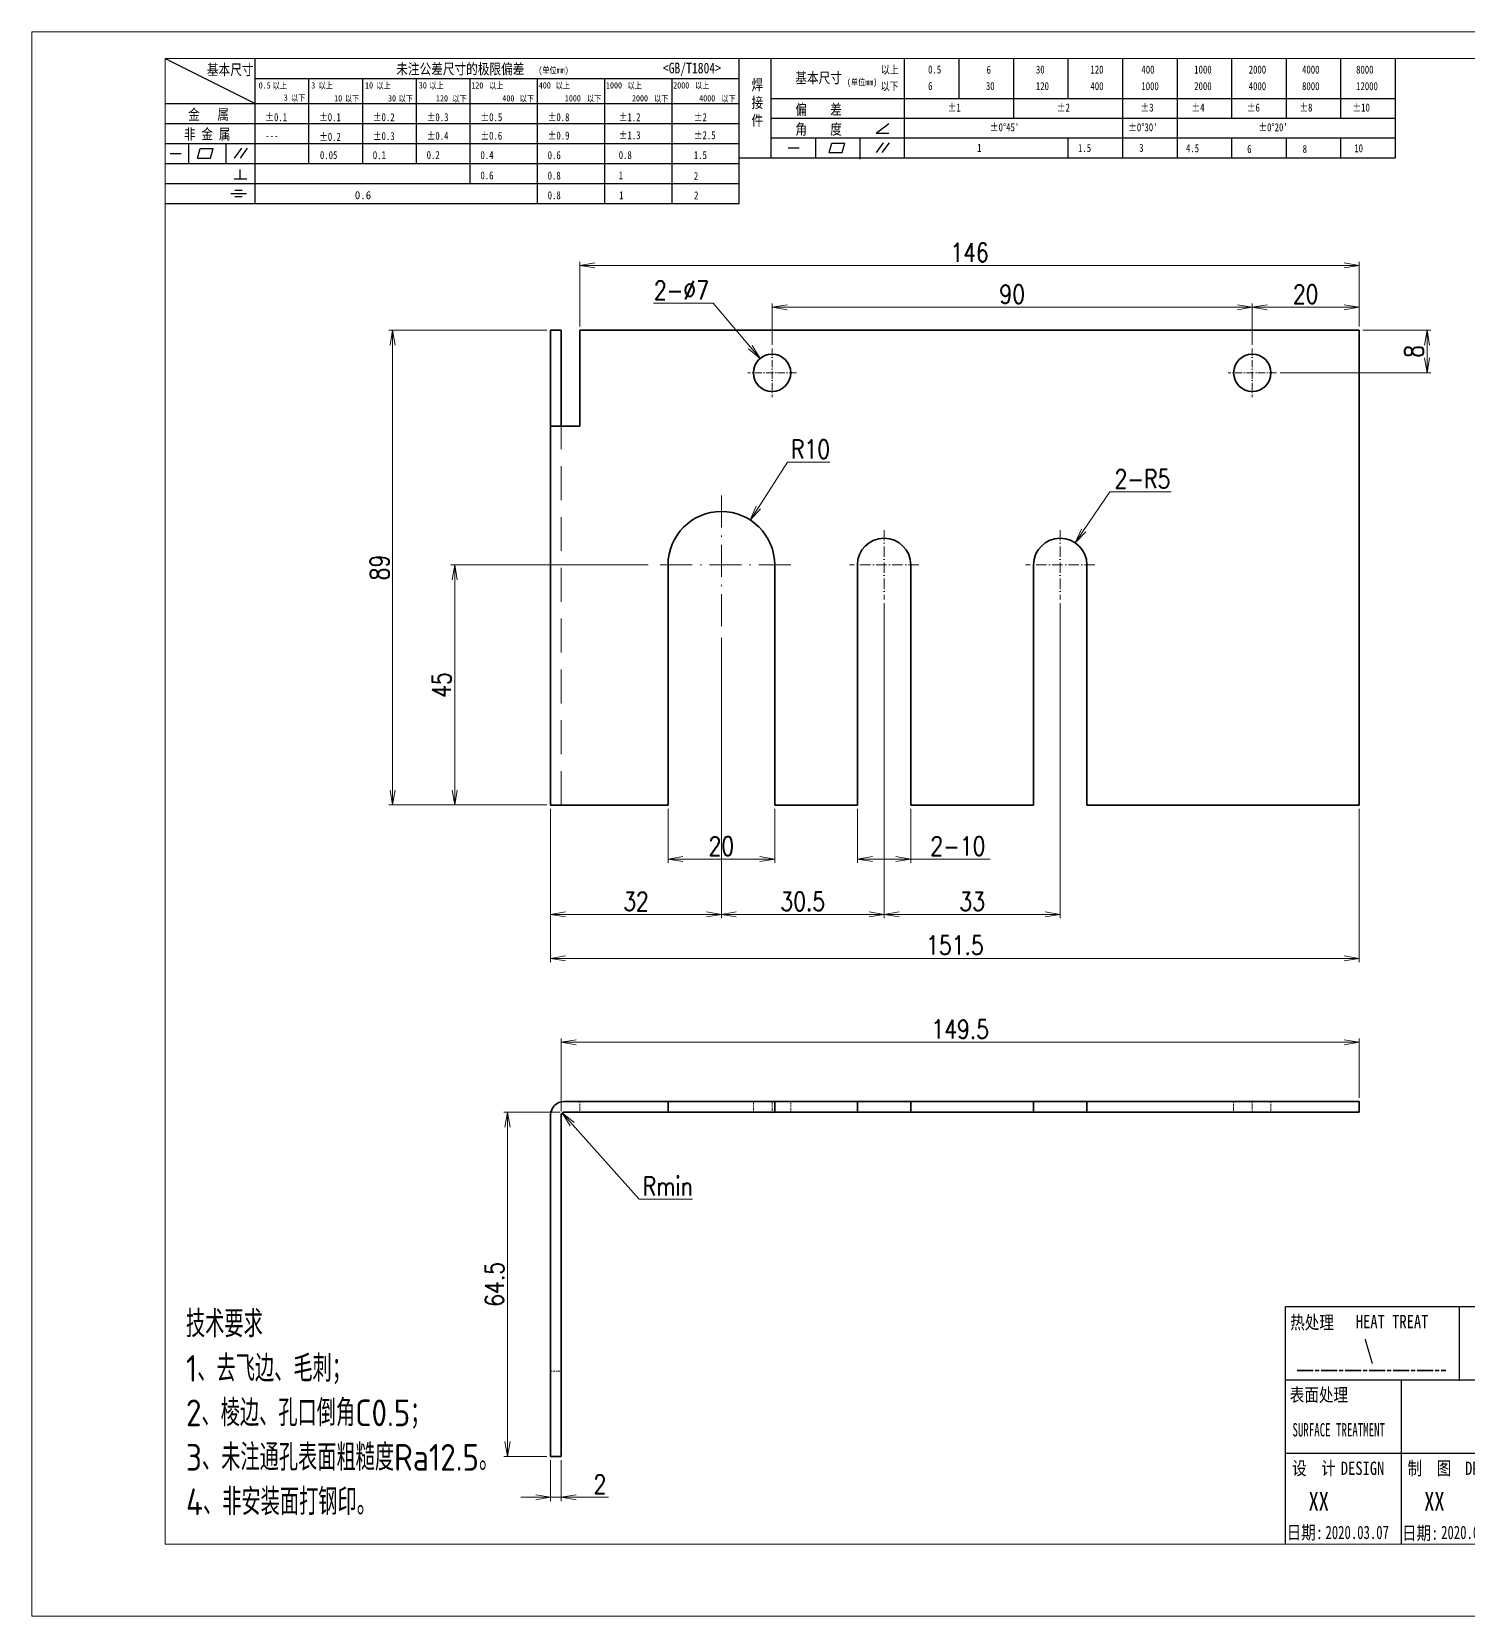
# Model space of a CAD drawing. Header units: millimetres. Extents: x 1333 to 78972, y -42879 to -5704.
# Drawn here: x 73659.7 to 73928.9, y -21799.1 to -21502.1 of the extents above; entities that cross this region are included whole.
import ezdxf
from ezdxf.enums import TextEntityAlignment as Align

# ---------------------------------------------------------------- set-up
doc = ezdxf.new("R2010")
doc.units = ezdxf.units.MM
doc.header["$LTSCALE"] = 0.5
for name, pattern in [('AM_ISO02W050x2', [3.75, 3, -0.75]), ('AM_ISO08W050x2', [9, 6, -0.75, 1.5, -0.75]), ('DASHDOT', [18.5, 12, -3, 0.5, -3]), ('DASHED', [19.05, 12.7, -6.35])]:
    doc.linetypes.add(name, pattern=pattern)
for name, color, linetype, lineweight in [('中心线', 2, 'AM_ISO08W050x2', 18), ('图框', 7, 'Continuous', 18), ('标注线', 3, 'Continuous', 18), ('热处理', 7, 'Continuous', 20), ('粗实线', 7, 'Continuous', 35), ('粗点划线', 6, 'AM_ISO08W050x2', 35), ('虚线', 1, 'AM_ISO02W050x2', 18)]:
    doc.layers.add(name, color=color, linetype=linetype, lineweight=lineweight)
doc.layers.add('图框文字', color=7, linetype='Continuous')
doc.layers.add('打印', color=7, linetype='Continuous', lineweight=15, plot=False)
doc.layers.add('打印-禁用', color=7, linetype='Continuous', lineweight=15, plot=False)
doc.styles.add('DIM', font='romans.shx', dxfattribs={"width": 0.8, "bigfont": 'bigfont.shx'})
doc.styles.add('国标', font='simfang.ttf', dxfattribs={"width": 0.8})
doc.styles.add('机械长仿宋', font='gbenor.shx', dxfattribs={"height": 1, "bigfont": 'gbcbig.shx'})
doc.dimstyles.new('XR 1-1$0', dxfattribs={"dimtxt": 3.5, "dimasz": 2.5, "dimexe": 1, "dimexo": 0.625, "dimgap": 1.2, "dimtad": 1, "dimzin": 9, "dimdsep": 46, "dimtxsty": 'DIM', "dimblk": 'OPEN', "dimcen": 0, "dimclrd": 8, "dimclre": 8, "dimclrt": 2, "dimazin": 2, "dimtfac": 0.5, "dimtmove": 0, "dimatfit": 3, "dimldrblk": 'OPEN', "dimfxl": 1, "dimtolj": 2, "dimlwd": 18, "dimlwe": 18, "dimarcsym": 0})
doc.dimstyles.new('XR 1-1$3', dxfattribs={"dimtxt": 3.5, "dimasz": 2.5, "dimexe": 1, "dimexo": 0.625, "dimgap": 1.2, "dimtad": 1, "dimtoh": 1, "dimdsep": 46, "dimtxsty": 'DIM', "dimblk": 'OPEN', "dimcen": 0, "dimclrd": 8, "dimclre": 8, "dimclrt": 2, "dimazin": 2, "dimtfac": 0.5, "dimtofl": 0, "dimtmove": 0, "dimatfit": 3, "dimldrblk": 'OPEN', "dimfxl": 1, "dimtolj": 2, "dimlwd": 18, "dimlwe": 18, "dimarcsym": 0})
doc.dimstyles.new('XR 1-1$4', dxfattribs={"dimtxt": 3.5, "dimasz": 2.5, "dimexe": 1, "dimexo": 0.625, "dimgap": 1.2, "dimtad": 1, "dimtoh": 1, "dimdsep": 46, "dimtxsty": 'DIM', "dimblk": 'OPEN', "dimcen": 0, "dimclrd": 8, "dimclre": 8, "dimclrt": 2, "dimazin": 2, "dimtfac": 0.5, "dimtofl": 0, "dimtmove": 0, "dimatfit": 3, "dimldrblk": 'OPEN', "dimfxl": 1, "dimtolj": 2, "dimlwd": 18, "dimlwe": 18, "dimarcsym": 0})

# ---------------------------------------------------------------- blocks, each defined once
blk = doc.blocks.new('GZDEH零件A3图框V01版')
at = {"layer": '图框', "linetype": 'Continuous'}
for p, q in [((2882.49, -1554.46), (2882.49, -1832.96)), ((3272.49, -1554.46), (2882.49, -1554.46)), ((2882.49, -1832.96), (3272.49, -1832.96))]:
    blk.add_line(p, q, dxfattribs=at)
at = {"layer": '图框文字', "color": 9}
for p, q in [((2882.49, -1554.46), (2899.37, -1562.92)), ((2899.37, -1581.67), (2899.37, -1554.46)), ((2990.09, -1581.67), (2990.09, -1554.46)), ((2996.09, -1573.08), (2996.09, -1554.46)), ((3021.09, -1561.98), (3021.09, -1554.46)), ((3031.31, -1561.98), (3031.31, -1554.46)), ((3041.53, -1561.98), (3041.53, -1554.46)), ((3051.75, -1561.98), (3051.75, -1554.46)), ((3061.98, -1561.98), (3061.98, -1554.46)), ((3072.2, -1561.98), (3072.2, -1554.46)), ((3082.42, -1561.98), (3082.42, -1554.46)), ((3092.64, -1561.98), (3092.64, -1554.46)), ((3102.86, -1561.98), (3102.86, -1554.46)), ((3113.09, -1573.08), (3113.09, -1554.46)), ((2899.37, -1558.24), (2990.09, -1558.24)), ((2909.45, -1574.17), (2909.45, -1558.24)), ((2919.53, -1574.17), (2919.53, -1558.24)), ((2929.61, -1574.17), (2929.61, -1558.24)), ((2939.69, -1577.92), (2939.69, -1558.24)), ((2952.29, -1581.67), (2952.29, -1558.24)), ((2964.89, -1581.67), (2964.89, -1558.24)), ((2977.49, -1581.67), (2977.49, -1558.24)), ((2996.09, -1561.98), (3113.09, -1561.98)), ((3021.09, -1573.08), (3021.09, -1561.98)), ((3041.53, -1565.68), (3041.53, -1561.98)), ((3061.98, -1573.08), (3061.98, -1561.98)), ((3072.2, -1573.08), (3072.2, -1561.98)), ((3082.42, -1565.68), (3082.42, -1561.98)), ((3092.64, -1565.68), (3092.64, -1561.98)), ((3102.86, -1565.68), (3102.86, -1561.98)), ((2882.49, -1562.92), (2990.09, -1562.92)), ((2882.49, -1566.67), (2990.09, -1566.67)), ((2996.09, -1565.68), (3113.09, -1565.68)), ((3015.75, -1568.51), (3018.15, -1566.66)), ((2882.49, -1570.42), (2990.09, -1570.42)), ((2886.92, -1574.12), (2886.92, -1570.42)), ((2893.91, -1574.12), (2893.91, -1570.42)), ((2996.09, -1569.38), (3113.09, -1569.38)), ((3004.42, -1573.08), (3004.42, -1569.38)), ((3006.97, -1572.12), (3007.45, -1570.33)), ((3007.45, -1570.33), (3009.86, -1570.33)), ((3009.39, -1572.12), (3009.86, -1570.33)), ((3012.75, -1573.08), (3012.75, -1569.38)), ((3015.75, -1568.51), (3018.15, -1568.51)), ((3015.81, -1572.12), (3017.15, -1570.26)), ((3016.89, -1572.12), (3018.23, -1570.26)), ((3051.75, -1573.08), (3051.75, -1569.38)), ((3082.42, -1573.08), (3082.42, -1569.48)), ((3092.64, -1573.08), (3092.64, -1569.38)), ((3102.86, -1573.08), (3102.86, -1569.38)), ((2883.43, -1572.27), (2885.49, -1572.27)), ((2888.59, -1573.16), (2889.07, -1571.37)), ((2888.59, -1573.16), (2891, -1573.16)), ((2889.07, -1571.37), (2891.48, -1571.37)), ((2891, -1573.16), (2891.48, -1571.37)), ((2895.52, -1573.16), (2896.85, -1571.3)), ((2896.6, -1573.16), (2897.94, -1571.3)), ((2990.09, -1573.08), (3113.09, -1573.08)), ((2999.26, -1571.23), (3001.32, -1571.23)), ((3006.97, -1572.12), (3009.39, -1572.12)), ((3012.75, -1573.33), (3012.75, -1573.08)), ((2882.49, -1574.17), (2990.09, -1574.17)), ((2895.42, -1577.05), (2897.81, -1577.05)), ((2896.58, -1577.05), (2896.58, -1575.28)), ((2882.49, -1577.92), (2990.09, -1577.92)), ((2894.79, -1579.77), (2897.77, -1579.77)), ((2895.57, -1579.17), (2896.92, -1579.17)), ((2882.49, -1581.67), (2990.09, -1581.67)), ((2895.57, -1580.37), (2896.93, -1580.37)), ((3272.49, -1788.46), (3092.49, -1788.46)), ((3124.99, -1788.46), (3124.99, -1802.35)), ((3181.99, -1802.21), (3092.49, -1802.21)), ((3114.17, -1802.21), (3114.17, -1815.96)), ((3181.99, -1815.96), (3092.49, -1815.96)), ((3114.17, -1815.96), (3114.17, -1832.96)), ((3114.17, -1815.96), (3114.17, -1832.96))]:
    blk.add_line(p, q, dxfattribs=at)
at = {"layer": '图框文字', "color": 7}
blk.add_line((3272.49, -1788.46), (3092.49, -1788.46), dxfattribs=at)
at = {"layer": '图框文字', "color": 9, "linetype": 'Continuous'}
blk.add_line((3092.49, -1832.96), (3092.49, -1788.46), dxfattribs=at)
at = {"layer": '打印-禁用', "linetype": 'Continuous'}
for p, q in [((2857.49, -1549.46), (2857.49, -1846.46)), ((3277.49, -1549.46), (2857.49, -1549.46)), ((2857.49, -1846.46), (3277.49, -1846.46))]:
    blk.add_line(p, q, dxfattribs=at)
at = {"layer": '图框文字', "color": 9, "style": '国标'}
for s, height, width, p in [('基本尺寸', 2, 0.8, (2890.33, -1557.58)), ('未注公差尺寸的极限偏差', 2, 0.8, (2925.81, -1557.44)), ('<GB/T1804>', 2, 0.8, (2975.78, -1557.27)), ('以上', 1.5, 0.8, (3016.64, -1557.33)), ('0.5', 1.5, 0.8, (3025.49, -1557.3)), ('6', 1.5, 0.8, (3036.45, -1557.34)), ('30', 1.5, 0.8, (3045.69, -1557.31)), ('120', 1.5, 0.8, (3055.91, -1557.31)), ('400', 1.5, 0.8, (3065.46, -1557.31)), ('1000', 1.5, 0.8, (3075.36, -1557.31)), ('2000', 1.5, 0.8, (3085.57, -1557.31)), ('4000', 1.5, 0.8, (3095.57, -1557.31)), ('8000', 1.5, 0.8, (3105.7, -1557.31)), ('30', 1.2, 0.8, (2930.04, -1560.11)), ('基本尺寸', 2, 0.8, (3000.6, -1559.1)), ('以下', 1.5, 0.8, (3016.58, -1560.43)), ('6', 1.5, 0.8, (3025.49, -1560.38)), ('30', 1.5, 0.8, (3036.31, -1560.39)), ('120', 1.5, 0.8, (3045.69, -1560.41)), ('400', 1.5, 0.8, (3055.91, -1560.41)), ('1000', 1.5, 0.8, (3065.46, -1560.41)), ('2000', 1.5, 0.8, (3075.36, -1560.41)), ('4000', 1.5, 0.8, (3085.57, -1560.41)), ('8000', 1.5, 0.8, (3095.57, -1560.41)), ('12000', 1.5, 0.8, (3105.7, -1560.41)), ('金   属', 2, 0.8, (2886.82, -1565.98)), ('±0.1', 1.5, 0.8, (2901.27, -1566.23)), ('±0.1', 1.5, 0.8, (2911.35, -1566.23)), ('±0.2', 1.5, 0.8, (2921.43, -1566.23)), ('±0.3', 1.5, 0.8, (2931.51, -1566.23)), ('±0.5', 1.5, 0.8, (2941.59, -1566.23)), ('±0.8', 1.5, 0.8, (2954.19, -1566.23)), ('±1.2', 1.5, 0.8, (2967.51, -1566.23)), ('±2', 1.5, 0.8, (2981.58, -1566.23)), ('偏    差', 2, 0.8, (3000.6, -1565.04)), ('±1', 1.5, 0.8, (3029.16, -1564.42)), ('±2', 1.5, 0.8, (3049.61, -1564.42)), ('±3', 1.5, 0.8, (3065.3, -1564.42)), ('±4', 1.5, 0.8, (3074.85, -1564.42)), ('±6', 1.5, 0.8, (3085.22, -1564.42)), ('±8', 1.5, 0.8, (3095.06, -1564.42)), ('±10', 1.5, 0.8, (3105.02, -1564.42)), ('非 金 属', 2, 0.8, (2886.02, -1569.65)), ('±0.3', 1.5, 0.8, (2921.43, -1569.77)), ('±0.4', 1.5, 0.8, (2931.51, -1569.71)), ('±0.6', 1.5, 0.8, (2941.59, -1569.71)), ('±0.9', 1.5, 0.8, (2954.19, -1569.68)), ('±1.3', 1.5, 0.8, (2967.51, -1569.62)), ('±2.5', 1.5, 0.8, (2981.58, -1569.61)), ('角    度', 2, 0.8, (3000.6, -1568.74)), ("±0%%D45'", 1.5, 0.8, (3037.06, -1568.12)), ("±0%%D30'", 1.5, 0.8, (3062.98, -1568.12)), ("±0%%D20'", 1.5, 0.8, (3087.38, -1568.12)), ('---', 1.5, 0.8, (2901.27, -1569.65)), ('±0.2', 1.5, 0.8, (2911.35, -1569.92)), ('1', 1.5, 0.8, (3034.69, -1571.98)), ('1.5', 1.5, 0.8, (3053.59, -1572.01)), ('3', 1.5, 0.8, (3065.05, -1571.98)), ('4.5', 1.5, 0.8, (3073.82, -1572.05)), ('6', 1.5, 0.8, (3085.28, -1572.19)), ('8', 1.5, 0.8, (3095.68, -1572.15)), ('10', 1.5, 0.8, (3105.36, -1572.06)), ('0.1', 1.5, 0.8, (2921.43, -1573.34)), ('0.2', 1.5, 0.8, (2931.51, -1573.33)), ('0.4', 1.5, 0.8, (2941.59, -1573.33)), ('0.6', 1.5, 0.8, (2954.19, -1573.35)), ('0.8', 1.5, 0.8, (2967.51, -1573.33)), ('1.5', 1.5, 0.8, (2981.58, -1573.34)), ('0.6', 1.5, 0.8, (2941.59, -1577.14)), ('0.8', 1.5, 0.8, (2954.19, -1577.17)), ('1', 1.5, 0.8, (2967.51, -1577.12)), ('2', 1.5, 0.8, (2981.58, -1577.26)), ('0.8', 1.5, 0.8, (2954.19, -1580.87)), ('1', 1.5, 0.8, (2967.59, -1580.86)), ('2', 1.5, 0.8, (2981.62, -1580.89)), ('热处理', 2.5, 0.8, (3093.35, -1792.61)), ('表面处理', 2.5, 0.8, (3093.27, -1806.21)), ('SURFACE TREATMENT', 2.5, 0.6, (3093.77, -1812.75)), (' DESIGN', 2.5, 0.8, (3101.47, -1819.96)), (' DRAW', 2.5, 0.8, (3124.78, -1819.96))]:
    blk.add_text(s, height=height, dxfattribs=dict(at, width=width)).set_placement(p)
at = {"layer": '图框文字', "color": 9, "lineweight": 15, "style": '国标', "width": 0.8}
for s, p in [('(单位mm)', (2952.44, -1557.27)), ('0.5', (2900.03, -1560.11)), ('以上', (2902.64, -1560.16)), ('3', (2909.88, -1560.11)), ('以上', (2911.25, -1560.16)), ('10', (2919.96, -1560.11)), ('以上', (2922.09, -1560.16)), ('以上', (2932.02, -1560.16)), ('120', (2939.88, -1560.11)), ('以上', (2943.21, -1560.16)), ('400', (2952.52, -1560.11)), ('以上', (2955.68, -1560.16)), ('1000', (2965.12, -1560.11)), ('以上', (2969.16, -1560.16)), ('2000', (2977.72, -1560.11)), ('以上', (2981.8, -1560.16)), ('(单位mm)', (3010.27, -1559.51)), ('3', (2904.73, -1562.41)), ('以下', (2906.1, -1562.46)), ('10', (2914.19, -1562.54)), ('以下', (2916.18, -1562.59)), ('30', (2924.27, -1562.54)), ('以下', (2926.26, -1562.59)), ('120', (2933.26, -1562.54)), ('以下', (2936.34, -1562.59)), ('400', (2945.7, -1562.54)), ('以下', (2948.94, -1562.59)), ('1000', (2957.41, -1562.54)), ('以下', (2961.54, -1562.59)), ('2000', (2969.99, -1562.54)), ('以下', (2974.14, -1562.59)), ('4000', (2982.59, -1562.54)), ('以下', (2986.74, -1562.59))]:
    blk.add_text(s, height=1.2, dxfattribs=at).set_placement(p)
at = {"layer": '图框文字', "color": 9, "lineweight": 13, "style": '国标'}
blk.add_text('0.6', height=1.5, dxfattribs=at).set_placement((2918.05, -1580.85))
at = {"layer": '图框文字', "color": 9, "style": '国标', "width": 0.8}
for s, p in [('HEAT TREAT', (3112.45, -1792.46)), ('设  计', (3097.79, -1819.96)), ('制  图', (3119.43, -1819.96)), ('日期:', (3096.09, -1832)), ('日期:', (3117.71, -1832.1))]:
    blk.add_text(s, height=2.5, dxfattribs=at).set_placement(p, align=Align.CENTER)
at = {"layer": '图框文字', "color": 9, "style": '国标'}
for s, insert, char_height, width, attachment_point in [('焊\\P接\\P件', (2992.39, -1558.41), 2, 3.1877, 1), ('0.05', (2911.51, -1573.37), 1.5, 5.1982, 7)]:
    blk.add_mtext(s, dxfattribs=dict(at, insert=insert, char_height=char_height, width=width, attachment_point=attachment_point))
blk = doc.blocks.new('DEH A3')
at = {"layer": '图框'}
blk.add_blockref('GZDEH零件A3图框V01版', (-2857.49, 1846.46), dxfattribs=at)
blk = doc.blocks.new('_Open')
at = {"color": 0, "linetype": 'ByBlock', "lineweight": -2}
for p, q in [((-1, 0.17), (0, 0)), ((-1, -0.17), (0, 0)), ((0, 0), (-1, 0))]:
    blk.add_line(p, q, dxfattribs=at)
blk = doc.blocks.new('*D627')
at = {"layer": 'Defpoints', "color": 0}
for p in [(73775.93, -21602.03), (73738.95, -21647.03), (73756.93, -21647.03)]:
    blk.add_point(p, dxfattribs=at)
at = {"layer": '标注线', "color": 8, "lineweight": 18}
for p, q in [((73775.23, -21602.03), (73738.25, -21602.03)), ((73738.95, -21604.83), (73738.95, -21644.23)), ((73756.23, -21647.03), (73738.25, -21647.03))]:
    blk.add_line(p, q, dxfattribs=at)
at = {"layer": '标注线', "color": 8, "lineweight": 18, "xscale": 2.8, "yscale": 2.8, "zscale": 2.8}
for p, rotation in [((73738.95, -21602.03), 90), ((73738.95, -21647.03), 270)]:
    blk.add_blockref('_Open', p, dxfattribs=dict(at, rotation=rotation))
at = {"layer": '标注线', "color": 2, "insert": (73736.5, -21624.53), "char_height": 3.5, "attachment_point": 5, "rotation": 90, "style": 'DIM'}
blk.add_mtext('\\A2;45', dxfattribs=at)
blk = doc.blocks.new('*D628')
at = {"layer": 'Defpoints', "color": 0}
for p in [(73788.93, -21615.03), (73756.93, -21647.03), (73756.93, -21667.54)]:
    blk.add_point(p, dxfattribs=at)
at = {"layer": '标注线', "color": 8, "lineweight": 18}
for p, q in [((73788.93, -21615.73), (73788.93, -21668.24)), ((73756.93, -21647.73), (73756.93, -21668.24)), ((73786.13, -21667.54), (73759.73, -21667.54))]:
    blk.add_line(p, q, dxfattribs=at)
at = {"layer": '标注线', "color": 8, "lineweight": 18, "xscale": 2.8, "yscale": 2.8, "zscale": 2.8, "rotation": 180}
blk.add_blockref('_Open', (73756.93, -21667.54), dxfattribs=at)
at = {"layer": '标注线', "color": 8, "lineweight": 18, "xscale": 2.8, "yscale": 2.8, "zscale": 2.8}
blk.add_blockref('_Open', (73788.93, -21667.54), dxfattribs=at)
at = {"layer": '标注线', "color": 2, "insert": (73772.93, -21665.09), "char_height": 3.5, "attachment_point": 5, "style": 'DIM'}
blk.add_mtext('\\A2;32', dxfattribs=at)
blk = doc.blocks.new('*D629')
at = {"layer": 'Defpoints', "color": 0}
for p in [(73819.43, -21608.53), (73788.93, -21615.03), (73819.43, -21667.54)]:
    blk.add_point(p, dxfattribs=at)
at = {"layer": '标注线', "color": 8, "lineweight": 18}
for p, q in [((73819.43, -21609.23), (73819.43, -21668.24)), ((73788.93, -21615.73), (73788.93, -21668.24)), ((73791.73, -21667.54), (73816.63, -21667.54))]:
    blk.add_line(p, q, dxfattribs=at)
at = {"layer": '标注线', "color": 8, "lineweight": 18, "xscale": 2.8, "yscale": 2.8, "zscale": 2.8, "rotation": 180}
blk.add_blockref('_Open', (73788.93, -21667.54), dxfattribs=at)
at = {"layer": '标注线', "color": 8, "lineweight": 18, "xscale": 2.8, "yscale": 2.8, "zscale": 2.8}
blk.add_blockref('_Open', (73819.43, -21667.54), dxfattribs=at)
at = {"layer": '标注线', "color": 2, "insert": (73804.18, -21665.09), "char_height": 3.5, "attachment_point": 5, "style": 'DIM'}
blk.add_mtext('\\A2;30.5', dxfattribs=at)
blk = doc.blocks.new('*D630')
at = {"layer": 'Defpoints', "color": 0}
for p in [(73819.43, -21608.53), (73852.43, -21608.53), (73819.43, -21667.54)]:
    blk.add_point(p, dxfattribs=at)
at = {"layer": '标注线', "color": 8, "lineweight": 18}
for p, q in [((73819.43, -21609.23), (73819.43, -21668.24)), ((73852.43, -21609.23), (73852.43, -21668.24)), ((73849.63, -21667.54), (73822.23, -21667.54))]:
    blk.add_line(p, q, dxfattribs=at)
at = {"layer": '标注线', "color": 8, "lineweight": 18, "xscale": 2.8, "yscale": 2.8, "zscale": 2.8, "rotation": 180}
blk.add_blockref('_Open', (73819.43, -21667.54), dxfattribs=at)
at = {"layer": '标注线', "color": 8, "lineweight": 18, "xscale": 2.8, "yscale": 2.8, "zscale": 2.8}
blk.add_blockref('_Open', (73852.43, -21667.54), dxfattribs=at)
at = {"layer": '标注线', "color": 2, "insert": (73835.93, -21665.09), "char_height": 3.5, "attachment_point": 5, "style": 'DIM'}
blk.add_mtext('\\A2;33', dxfattribs=at)
blk = doc.blocks.new('*D631')
at = {"layer": 'Defpoints', "color": 0}
for p in [(73778.93, -21647.03), (73798.93, -21647.03), (73798.93, -21657.17)]:
    blk.add_point(p, dxfattribs=at)
at = {"layer": '标注线', "color": 8, "lineweight": 18}
for p, q in [((73778.93, -21647.73), (73778.93, -21657.87)), ((73798.93, -21647.73), (73798.93, -21657.87)), ((73781.73, -21657.17), (73796.13, -21657.17))]:
    blk.add_line(p, q, dxfattribs=at)
at = {"layer": '标注线', "color": 8, "lineweight": 18, "xscale": 2.8, "yscale": 2.8, "zscale": 2.8, "rotation": 180}
blk.add_blockref('_Open', (73778.93, -21657.17), dxfattribs=at)
at = {"layer": '标注线', "color": 8, "lineweight": 18, "xscale": 2.8, "yscale": 2.8, "zscale": 2.8}
blk.add_blockref('_Open', (73798.93, -21657.17), dxfattribs=at)
at = {"layer": '标注线', "color": 2, "insert": (73788.93, -21654.72), "char_height": 3.5, "attachment_point": 5, "style": 'DIM'}
blk.add_mtext('\\A2;20', dxfattribs=at)
blk = doc.blocks.new('*D632')
at = {"layer": 'Defpoints', "color": 0}
for p in [(73814.43, -21647.03), (73824.43, -21647.03), (73824.43, -21657.17)]:
    blk.add_point(p, dxfattribs=at)
at = {"layer": '标注线', "color": 8, "lineweight": 18}
for p, q in [((73814.43, -21647.73), (73814.43, -21657.87)), ((73824.43, -21647.73), (73824.43, -21657.87)), ((73817.23, -21657.17), (73821.63, -21657.17)), ((73824.43, -21657.17), (73839.29, -21657.17))]:
    blk.add_line(p, q, dxfattribs=at)
at = {"layer": '标注线', "color": 8, "lineweight": 18, "xscale": 2.8, "yscale": 2.8, "zscale": 2.8, "rotation": 180}
blk.add_blockref('_Open', (73814.43, -21657.17), dxfattribs=at)
at = {"layer": '标注线', "color": 8, "lineweight": 18, "xscale": 2.8, "yscale": 2.8, "zscale": 2.8}
blk.add_blockref('_Open', (73824.43, -21657.17), dxfattribs=at)
at = {"layer": '标注线', "color": 2, "insert": (73833.26, -21654.72), "char_height": 3.5, "attachment_point": 5, "style": 'DIM'}
blk.add_mtext('\\A2;{\\Fromans,bigfont|c134;2-}10', dxfattribs=at)
blk = doc.blocks.new('*D633')
at = {"layer": 'Defpoints', "color": 0}
for p in [(73727.32, -21558.03), (73756.93, -21558.03), (73756.93, -21647.03)]:
    blk.add_point(p, dxfattribs=at)
at = {"layer": '标注线', "color": 8, "lineweight": 18}
for p, q in [((73756.23, -21558.03), (73726.62, -21558.03)), ((73727.32, -21644.23), (73727.32, -21560.83)), ((73756.23, -21647.03), (73726.62, -21647.03))]:
    blk.add_line(p, q, dxfattribs=at)
at = {"layer": '标注线', "color": 8, "lineweight": 18, "xscale": 2.8, "yscale": 2.8, "zscale": 2.8}
for p, rotation in [((73727.32, -21558.03), 90), ((73727.32, -21647.03), 270)]:
    blk.add_blockref('_Open', p, dxfattribs=dict(at, rotation=rotation))
at = {"layer": '标注线', "color": 2, "insert": (73724.87, -21602.53), "char_height": 3.5, "attachment_point": 5, "rotation": 90, "style": 'DIM'}
blk.add_mtext('\\A2;89', dxfattribs=at)
blk = doc.blocks.new('*D634')
at = {"layer": 'Defpoints', "color": 0}
for p in [(73756.93, -21647.03), (73908.43, -21647.03), (73908.43, -21675.78)]:
    blk.add_point(p, dxfattribs=at)
at = {"layer": '标注线', "color": 8, "lineweight": 18}
for p, q in [((73756.93, -21647.73), (73756.93, -21676.48)), ((73908.43, -21647.73), (73908.43, -21676.48)), ((73759.73, -21675.78), (73905.63, -21675.78))]:
    blk.add_line(p, q, dxfattribs=at)
at = {"layer": '标注线', "color": 8, "lineweight": 18, "xscale": 2.8, "yscale": 2.8, "zscale": 2.8, "rotation": 180}
blk.add_blockref('_Open', (73756.93, -21675.78), dxfattribs=at)
at = {"layer": '标注线', "color": 8, "lineweight": 18, "xscale": 2.8, "yscale": 2.8, "zscale": 2.8}
blk.add_blockref('_Open', (73908.43, -21675.78), dxfattribs=at)
at = {"layer": '标注线', "color": 2, "insert": (73832.68, -21673.33), "char_height": 3.5, "attachment_point": 5, "style": 'DIM'}
blk.add_mtext('\\A2;151.5', dxfattribs=at)
blk = doc.blocks.new('*D635')
at = {"layer": 'Defpoints', "color": 0}
for p in [(73908.43, -21545.89), (73762.43, -21558.03), (73908.43, -21558.03)]:
    blk.add_point(p, dxfattribs=at)
at = {"layer": '标注线', "color": 8, "lineweight": 18}
for p, q in [((73762.43, -21557.33), (73762.43, -21545.2)), ((73765.23, -21545.89), (73905.63, -21545.89)), ((73908.43, -21557.33), (73908.43, -21545.2))]:
    blk.add_line(p, q, dxfattribs=at)
at = {"layer": '标注线', "color": 8, "lineweight": 18, "xscale": 2.8, "yscale": 2.8, "zscale": 2.8, "rotation": 180}
blk.add_blockref('_Open', (73762.43, -21545.89), dxfattribs=at)
at = {"layer": '标注线', "color": 8, "lineweight": 18, "xscale": 2.8, "yscale": 2.8, "zscale": 2.8}
blk.add_blockref('_Open', (73908.43, -21545.89), dxfattribs=at)
at = {"layer": '标注线', "color": 2, "insert": (73835.43, -21543.45), "char_height": 3.5, "attachment_point": 5, "style": 'DIM'}
blk.add_mtext('\\A2;146', dxfattribs=at)
blk = doc.blocks.new('*D636')
at = {"layer": 'Defpoints', "color": 0}
for p in [(73908.43, -21558.03), (73921.18, -21558.03), (73892.98, -21566.03)]:
    blk.add_point(p, dxfattribs=at)
at = {"layer": '标注线', "color": 8, "lineweight": 18}
for p, q in [((73909.13, -21558.03), (73921.88, -21558.03)), ((73921.18, -21563.23), (73921.18, -21560.83)), ((73893.68, -21566.03), (73921.88, -21566.03))]:
    blk.add_line(p, q, dxfattribs=at)
at = {"layer": '标注线', "color": 8, "lineweight": 18, "xscale": 2.8, "yscale": 2.8, "zscale": 2.8}
for p, rotation in [((73921.18, -21558.03), 90), ((73921.18, -21566.03), 270)]:
    blk.add_blockref('_Open', p, dxfattribs=dict(at, rotation=rotation))
at = {"layer": '标注线', "color": 2, "insert": (73918.73, -21562.03), "char_height": 3.5, "attachment_point": 5, "rotation": 90, "style": 'DIM'}
blk.add_mtext('\\A2;8', dxfattribs=at)
blk = doc.blocks.new('*D637')
at = {"layer": 'Defpoints', "color": 0}
for p in [(73908.43, -21553.74), (73908.43, -21558.03), (73888.43, -21561.48)]:
    blk.add_point(p, dxfattribs=at)
at = {"layer": '标注线', "color": 8, "lineweight": 18}
for p, q in [((73888.43, -21560.78), (73888.43, -21553.04)), ((73908.43, -21557.33), (73908.43, -21553.04)), ((73891.23, -21553.74), (73905.63, -21553.74))]:
    blk.add_line(p, q, dxfattribs=at)
at = {"layer": '标注线', "color": 8, "lineweight": 18, "xscale": 2.8, "yscale": 2.8, "zscale": 2.8, "rotation": 180}
blk.add_blockref('_Open', (73888.43, -21553.74), dxfattribs=at)
at = {"layer": '标注线', "color": 8, "lineweight": 18, "xscale": 2.8, "yscale": 2.8, "zscale": 2.8}
blk.add_blockref('_Open', (73908.43, -21553.74), dxfattribs=at)
at = {"layer": '标注线', "color": 2, "insert": (73898.43, -21551.29), "char_height": 3.5, "attachment_point": 5, "style": 'DIM'}
blk.add_mtext('\\A2;20', dxfattribs=at)
blk = doc.blocks.new('*D638')
at = {"layer": 'Defpoints', "color": 0}
for p in [(73798.43, -21553.74), (73798.43, -21561.48), (73888.43, -21561.48)]:
    blk.add_point(p, dxfattribs=at)
at = {"layer": '标注线', "color": 8, "lineweight": 18}
for p, q in [((73798.43, -21560.78), (73798.43, -21553.04)), ((73888.43, -21560.78), (73888.43, -21553.04)), ((73885.63, -21553.74), (73801.23, -21553.74))]:
    blk.add_line(p, q, dxfattribs=at)
at = {"layer": '标注线', "color": 8, "lineweight": 18, "xscale": 2.8, "yscale": 2.8, "zscale": 2.8, "rotation": 180}
blk.add_blockref('_Open', (73798.43, -21553.74), dxfattribs=at)
at = {"layer": '标注线', "color": 8, "lineweight": 18, "xscale": 2.8, "yscale": 2.8, "zscale": 2.8}
blk.add_blockref('_Open', (73888.43, -21553.74), dxfattribs=at)
at = {"layer": '标注线', "color": 2, "insert": (73843.43, -21551.29), "char_height": 3.5, "attachment_point": 5, "style": 'DIM'}
blk.add_mtext('\\A2;90', dxfattribs=at)
blk = doc.blocks.new('*D642')
at = {"layer": 'Defpoints', "color": 0}
for p in [(73796.17, -21563.36), (73800.69, -21568.7)]:
    blk.add_point(p, dxfattribs=at)
at = {"layer": '标注线', "color": 8, "lineweight": 18}
for p, q in [((73776.18, -21553), (73787.41, -21553)), ((73787.41, -21553), (73794.36, -21561.22))]:
    blk.add_line(p, q, dxfattribs=at)
at = {"layer": '标注线', "color": 8, "lineweight": 18, "xscale": 2.8, "yscale": 2.8, "zscale": 2.8, "rotation": 310.2252862089191}
blk.add_blockref('_Open', (73796.17, -21563.36), dxfattribs=at)
at = {"layer": '标注线', "color": 2, "insert": (73781.44, -21550.55), "char_height": 3.5, "attachment_point": 5, "style": 'DIM'}
blk.add_mtext('\\A2;{\\Fromans,bigfont|c134;2-}∅7', dxfattribs=at)
blk = doc.blocks.new('*D643')
at = {"layer": 'Defpoints', "color": 0}
for p in [(73855.24, -21597.9), (73852.43, -21602.03)]:
    blk.add_point(p, dxfattribs=at)
at = {"layer": '标注线', "color": 8, "lineweight": 18}
for p, q in [((73861.74, -21588.36), (73856.82, -21595.58)), ((73873.24, -21588.36), (73861.74, -21588.36))]:
    blk.add_line(p, q, dxfattribs=at)
at = {"layer": '标注线', "color": 8, "lineweight": 18, "xscale": 2.8, "yscale": 2.8, "zscale": 2.8, "rotation": 235.7389654462078}
blk.add_blockref('_Open', (73855.24, -21597.9), dxfattribs=at)
at = {"layer": '标注线', "color": 2, "insert": (73867.84, -21585.91), "char_height": 3.5, "attachment_point": 5, "style": 'DIM'}
blk.add_mtext('\\A2;{\\Fromans,bigfont|c134;2-}R5', dxfattribs=at)
blk = doc.blocks.new('*D644')
at = {"layer": 'Defpoints', "color": 0}
for p in [(73794.35, -21593.63), (73788.93, -21602.03)]:
    blk.add_point(p, dxfattribs=at)
at = {"layer": '标注线', "color": 8, "lineweight": 18}
for p, q in [((73801.33, -21582.79), (73795.86, -21591.27)), ((73809.23, -21582.79), (73801.33, -21582.79))]:
    blk.add_line(p, q, dxfattribs=at)
at = {"layer": '标注线', "color": 8, "lineweight": 18, "xscale": 2.8, "yscale": 2.8, "zscale": 2.8, "rotation": 237.1902073878539}
blk.add_blockref('_Open', (73794.35, -21593.63), dxfattribs=at)
at = {"layer": '标注线', "color": 2, "insert": (73805.63, -21580.34), "char_height": 3.5, "attachment_point": 5, "style": 'DIM'}
blk.add_mtext('\\A2;R10', dxfattribs=at)
blk = doc.blocks.new('*D645')
at = {"layer": 'Defpoints', "color": 0}
for p in [(73756.93, -21769.12), (73758.93, -21769.12), (73758.93, -21776.79)]:
    blk.add_point(p, dxfattribs=at)
at = {"layer": '标注线', "color": 8, "lineweight": 18}
for p, q in [((73756.93, -21769.82), (73756.93, -21777.49)), ((73758.93, -21769.82), (73758.93, -21777.49)), ((73754.13, -21776.79), (73751.33, -21776.79)), ((73756.93, -21776.79), (73758.93, -21776.79)), ((73761.73, -21776.79), (73767.79, -21776.79))]:
    blk.add_line(p, q, dxfattribs=at)
at = {"layer": '标注线', "color": 8, "lineweight": 18, "xscale": 2.8, "yscale": 2.8, "zscale": 2.8}
blk.add_blockref('_Open', (73756.93, -21776.79), dxfattribs=at)
at = {"layer": '标注线', "color": 8, "lineweight": 18, "xscale": 2.8, "yscale": 2.8, "zscale": 2.8, "rotation": 180}
blk.add_blockref('_Open', (73758.93, -21776.79), dxfattribs=at)
at = {"layer": '标注线', "color": 2, "insert": (73766.16, -21774.34), "char_height": 3.5, "attachment_point": 5, "style": 'DIM'}
blk.add_mtext('\\A2;2', dxfattribs=at)
blk = doc.blocks.new('*D646')
at = {"layer": 'Defpoints', "color": 0}
for p in [(73748.85, -21704.62), (73759.43, -21704.62), (73756.93, -21769.12)]:
    blk.add_point(p, dxfattribs=at)
at = {"layer": '标注线', "color": 8, "lineweight": 18}
for p, q in [((73758.73, -21704.62), (73748.15, -21704.62)), ((73748.85, -21766.32), (73748.85, -21707.42)), ((73756.23, -21769.12), (73748.15, -21769.12))]:
    blk.add_line(p, q, dxfattribs=at)
at = {"layer": '标注线', "color": 8, "lineweight": 18, "xscale": 2.8, "yscale": 2.8, "zscale": 2.8}
for p, rotation in [((73748.85, -21704.62), 90), ((73748.85, -21769.12), 270)]:
    blk.add_blockref('_Open', p, dxfattribs=dict(at, rotation=rotation))
at = {"layer": '标注线', "color": 2, "insert": (73746.4, -21736.87), "char_height": 3.5, "attachment_point": 5, "rotation": 90, "style": 'DIM'}
blk.add_mtext('\\A2;64.5', dxfattribs=at)
blk = doc.blocks.new('*D647')
at = {"layer": 'Defpoints', "color": 0}
for p in [(73908.43, -21691.5), (73908.43, -21702.62), (73758.93, -21705.12)]:
    blk.add_point(p, dxfattribs=at)
at = {"layer": '标注线', "color": 8, "lineweight": 18}
for p, q in [((73758.93, -21704.42), (73758.93, -21690.8)), ((73761.73, -21691.5), (73905.63, -21691.5)), ((73908.43, -21701.92), (73908.43, -21690.8))]:
    blk.add_line(p, q, dxfattribs=at)
at = {"layer": '标注线', "color": 8, "lineweight": 18, "xscale": 2.8, "yscale": 2.8, "zscale": 2.8, "rotation": 180}
blk.add_blockref('_Open', (73758.93, -21691.5), dxfattribs=at)
at = {"layer": '标注线', "color": 8, "lineweight": 18, "xscale": 2.8, "yscale": 2.8, "zscale": 2.8}
blk.add_blockref('_Open', (73908.43, -21691.5), dxfattribs=at)
at = {"layer": '标注线', "color": 2, "insert": (73833.68, -21689.05), "char_height": 3.5, "attachment_point": 5, "style": 'DIM'}
blk.add_mtext('\\A2;149.5', dxfattribs=at)
blk = doc.blocks.new('*D648')
at = {"layer": 'Defpoints', "color": 0}
for p in [(73759.09, -21704.74), (73759.43, -21705.12)]:
    blk.add_point(p, dxfattribs=at)
at = {"layer": '标注线', "color": 8, "lineweight": 18}
for p, q in [((73773.5, -21720.92), (73760.96, -21706.83)), ((73783.53, -21720.92), (73773.5, -21720.92))]:
    blk.add_line(p, q, dxfattribs=at)
at = {"layer": '标注线', "color": 8, "lineweight": 18, "xscale": 2.8, "yscale": 2.8, "zscale": 2.8, "rotation": 131.6875113433439}
blk.add_blockref('_Open', (73759.09, -21704.74), dxfattribs=at)
at = {"layer": '标注线', "color": 2, "insert": (73778.87, -21718.47), "char_height": 3.5, "attachment_point": 5, "style": 'DIM'}
blk.add_mtext('\\A2;{\\Fromans,bigfont|c134;Rmin}', dxfattribs=at)

msp = doc.modelspace()

# ---------------------------------------------------------------- linework, layer by layer
at = {"layer": '中心线', "linetype": 'DASHDOT', "ltscale": 0.2275}
for p, q in [((73798.427, -21561.481), (73798.427, -21570.581)), ((73888.427, -21561.481), (73888.427, -21570.581)), ((73802.977, -21566.031), (73793.877, -21566.031)), ((73892.977, -21566.031), (73883.877, -21566.031))]:
    msp.add_line(p, q, dxfattribs=at)
at = {"layer": '中心线', "linetype": 'DASHDOT'}
for p, q in [((73788.927, -21589.031), (73788.927, -21615.031)), ((73801.927, -21602.031), (73775.927, -21602.031))]:
    msp.add_line(p, q, dxfattribs=at)
at = {"layer": '中心线', "linetype": 'DASHDOT', "ltscale": 0.325}
for p, q in [((73819.427, -21595.531), (73819.427, -21608.531)), ((73852.427, -21595.531), (73852.427, -21608.531)), ((73825.927, -21602.031), (73812.927, -21602.031)), ((73858.927, -21602.031), (73845.927, -21602.031))]:
    msp.add_line(p, q, dxfattribs=at)
at = {"layer": '中心线', "linetype": 'DASHDOT', "ltscale": 0.06}
msp.add_line((73798.427, -21704.816), (73798.427, -21702.416), dxfattribs=at)
at = {"layer": '中心线', "linetype": 'DASHDOT', "ltscale": 0.060015}
msp.add_line((73888.427, -21702.416), (73888.427, -21704.817), dxfattribs=at)
at = {"layer": '打印'}
msp.add_lwpolyline([(73659.674, -21502.092), (74079.674, -21502.092), (74079.674, -21799.092), (73659.674, -21799.092)], close=True, dxfattribs=at)
at = {"layer": '粗实线', "ltscale": 0.45}
for p, q in [((73756.927, -21558.031), (73756.927, -21576.031)), ((73758.927, -21558.031), (73758.927, -21576.031)), ((73762.427, -21576.031), (73762.427, -21558.031))]:
    msp.add_line(p, q, dxfattribs=at)
at = {"layer": '粗实线', "ltscale": 0.05}
for p, q in [((73756.927, -21558.031), (73758.927, -21558.031)), ((73778.927, -21702.616), (73778.927, -21704.616)), ((73798.927, -21702.616), (73798.927, -21704.616)), ((73814.427, -21702.616), (73814.427, -21704.616)), ((73824.427, -21702.616), (73824.427, -21704.616)), ((73847.427, -21702.616), (73847.427, -21704.616)), ((73857.427, -21702.616), (73857.427, -21704.616)), ((73908.427, -21702.616), (73908.427, -21704.616)), ((73758.927, -21769.116), (73756.927, -21769.116))]:
    msp.add_line(p, q, dxfattribs=at)
at = {"layer": '粗实线'}
for p, q in [((73762.427, -21558.031), (73908.427, -21558.031)), ((73908.427, -21647.031), (73908.427, -21558.031)), ((73756.927, -21647.031), (73756.927, -21576.031)), ((73778.927, -21647.031), (73778.927, -21602.031)), ((73798.927, -21602.031), (73798.927, -21647.031)), ((73814.427, -21647.031), (73814.427, -21602.031)), ((73824.427, -21647.031), (73824.427, -21602.031)), ((73847.427, -21602.031), (73847.427, -21647.031)), ((73857.427, -21647.031), (73857.427, -21602.031)), ((73824.427, -21647.031), (73847.427, -21647.031)), ((73908.427, -21647.031), (73857.427, -21647.031)), ((73798.927, -21702.616), (73778.927, -21702.616)), ((73798.927, -21704.616), (73778.927, -21704.616)), ((73824.427, -21702.616), (73847.427, -21702.616)), ((73824.427, -21704.616), (73847.427, -21704.616)), ((73908.427, -21702.616), (73857.427, -21702.616)), ((73908.427, -21704.616), (73857.427, -21704.616)), ((73756.927, -21769.116), (73756.927, -21705.116)), ((73758.927, -21705.116), (73758.927, -21769.116))]:
    msp.add_line(p, q, dxfattribs=at)
at = {"layer": '粗实线', "ltscale": 0.018306}
for p, q in [((73757.659, -21576.031), (73756.927, -21576.031)), ((73757.659, -21647.031), (73756.927, -21647.031))]:
    msp.add_line(p, q, dxfattribs=at)
at = {"layer": '粗实线', "ltscale": 0.044194}
for p, q in [((73759.427, -21576.031), (73757.659, -21576.031)), ((73759.427, -21647.031), (73757.659, -21647.031))]:
    msp.add_line(p, q, dxfattribs=at)
at = {"layer": '粗实线', "ltscale": 0.075}
msp.add_line((73759.427, -21576.031), (73762.427, -21576.031), dxfattribs=at)
at = {"layer": '粗实线', "ltscale": 0.4875}
for p, q in [((73759.427, -21647.031), (73778.927, -21647.031)), ((73759.427, -21702.616), (73778.927, -21702.616)), ((73759.427, -21704.616), (73778.927, -21704.616))]:
    msp.add_line(p, q, dxfattribs=at)
at = {"layer": '粗实线', "ltscale": 0.3875}
for p, q in [((73798.927, -21647.031), (73814.427, -21647.031)), ((73798.927, -21702.616), (73814.427, -21702.616)), ((73798.927, -21704.616), (73814.427, -21704.616))]:
    msp.add_line(p, q, dxfattribs=at)
at = {"layer": '粗实线', "ltscale": 0.25}
for p, q in [((73814.427, -21702.616), (73824.427, -21702.616)), ((73814.427, -21704.616), (73824.427, -21704.616)), ((73847.427, -21702.616), (73857.427, -21702.616)), ((73847.427, -21704.616), (73857.427, -21704.616))]:
    msp.add_line(p, q, dxfattribs=at)
at = {"layer": '粗实线'}
for centre in [(73798.427, -21566.031), (73888.427, -21566.031)]:
    msp.add_circle(centre, 3.5, dxfattribs=at)
for centre, radius, start in [((73788.927, -21602.031), 10, 0), ((73819.427, -21602.031), 5, 0), ((73852.427, -21602.031), 5, 0), ((73759.427, -21705.116), 2.5, 90), ((73759.427, -21705.116), 0.5, 90)]:
    msp.add_arc(centre, radius, start, 180, dxfattribs=at)
at = {"layer": '粗点划线', "linetype": 'AM_ISO08W050x2'}
msp.add_line((73896.848, -21753.02), (73924.709, -21753.02), dxfattribs=at)
at = {"layer": '虚线', "linetype": 'DASHED'}
msp.add_line((73758.927, -21647.031), (73758.927, -21576.031), dxfattribs=at)
at = {"layer": '虚线', "linetype": 'DASHED', "ltscale": 0.05}
for p, q in [((73762.427, -21702.616), (73762.427, -21704.616)), ((73794.927, -21704.616), (73794.927, -21702.616)), ((73801.927, -21704.616), (73801.927, -21702.616)), ((73884.927, -21702.616), (73884.927, -21704.616)), ((73891.927, -21702.616), (73891.927, -21704.616)), ((73756.927, -21753.116), (73758.927, -21753.116))]:
    msp.add_line(p, q, dxfattribs=at)

# ---------------------------------------------------------------- block references
at = {"layer": '图框'}
msp.add_blockref('DEH A3', (73659.674, -21799.092), dxfattribs=at)

# ---------------------------------------------------------------- texts
at = {"layer": '图框文字', "color": 3, "style": '国标'}
for s, height, width, p in [('XX', 3.5, 0.8, (73898.972, -21779.276)), ('XX', 3.5, 0.8, (73920.652, -21779.276)), ('2020.03.07', 2.5, 0.7, (73902.137, -21784.612)), ('2020.03.14', 2.5, 0.7, (73923.817, -21784.612))]:
    msp.add_text(s, height=height, dxfattribs=dict(at, width=width)).set_placement(p)
at = {"layer": '标注线', "color": 2, "insert": (73688.586, -21780.161), "char_height": 5, "width": 114.82461, "attachment_point": 7, "style": '机械长仿宋'}
msp.add_mtext('\\A2;技术要求\\P1、去飞边、毛刺；\\P2、棱边、孔口倒角C0.5；\\P3、未注通孔表面粗糙度Ra12.5。\\P4、非安装面打钢印。', dxfattribs=at)
at = {"layer": '热处理', "color": 3, "style": '国标', "width": 0.8}
msp.add_text('\\', height=3.5, dxfattribs=at).set_placement((73910.253, -21750.896), align=Align.CENTER)

# ---------------------------------------------------------------- dimensions: what is measured, and where the dimension line sits
at = {"layer": '标注线'}
for base, p1, p2, picture, middle in [((73908.427, -21545.895), (73762.427, -21558.031), (73908.427, -21558.031), '*D635', (73835.427, -21543.445)), ((73798.427, -21553.735), (73888.427, -21561.481), (73798.427, -21561.481), '*D638', (73843.427, -21551.286)), ((73908.427, -21553.735), (73888.427, -21561.481), (73908.427, -21558.031), '*D637', (73898.427, -21551.286)), ((73819.427, -21667.542), (73788.927, -21615.031), (73819.427, -21608.531), '*D629', (73804.177, -21665.093)), ((73819.427, -21667.542), (73852.427, -21608.531), (73819.427, -21608.531), '*D630', (73835.927, -21665.093)), ((73756.927, -21667.542), (73788.927, -21615.031), (73756.927, -21647.031), '*D628', (73772.927, -21665.093)), ((73908.427, -21675.782), (73756.927, -21647.031), (73908.427, -21647.031), '*D634', (73832.677, -21673.333)), ((73798.927, -21657.168), (73778.927, -21647.031), (73798.927, -21647.031), '*D631', (73788.927, -21654.718)), ((73908.427, -21691.499), (73758.927, -21705.116), (73908.427, -21702.616), '*D647', (73833.677, -21689.05)), ((73758.927, -21776.794), (73756.927, -21769.116), (73758.927, -21769.116), '*D645', (73766.16, -21774.344))]:
    dim = msp.add_linear_dim(base=base, p1=p1, p2=p2, dimstyle='XR 1-1$0', override={"dimasz": 2.8, "dimexe": 0.69965, "dimexo": 0.69965, "dimgap": 0.69965}, dxfattribs=at)
    dim.commit()
    dim.dimension.update_dxf_attribs({"geometry": picture, "text_midpoint": middle})
dim = msp.add_diameter_dim_2p(p1=(73800.687, -21568.703), p2=(73796.166, -21563.359), text='{\\Fromans,bigfont|c134;2-}<>', dimstyle='XR 1-1$3', override={"dimasz": 2.8, "dimexe": 0.69965, "dimexo": 0.69965, "dimgap": 0.69965}, dxfattribs=at)
dim.commit()
dim.dimension.update_dxf_attribs({"geometry": '*D642', "text_midpoint": (73781.442, -21553.004), "dimtype": 163})
for base, p1, p2, picture, middle in [((73727.323, -21558.031), (73756.927, -21647.031), (73756.927, -21558.031), '*D633', (73724.873, -21602.531)), ((73921.182, -21558.031), (73892.977, -21566.031), (73908.427, -21558.031), '*D636', (73918.732, -21562.031)), ((73738.952, -21647.031), (73775.927, -21602.031), (73756.927, -21647.031), '*D627', (73736.502, -21624.531))]:
    dim = msp.add_linear_dim(base=base, p1=p1, p2=p2, angle=90, dimstyle='XR 1-1$0', override={"dimasz": 2.8, "dimexe": 0.69965, "dimexo": 0.69965, "dimgap": 0.69965}, dxfattribs=at)
    dim.commit()
    dim.dimension.update_dxf_attribs({"geometry": picture, "text_midpoint": middle})
dim = msp.add_radius_dim(center=(73788.927, -21602.031), mpoint=(73794.345, -21593.626), dimstyle='XR 1-1$4', override={"dimasz": 2.8, "dimexe": 0.69965, "dimexo": 0.69965, "dimgap": 0.69965}, dxfattribs=at)
dim.commit()
dim.dimension.update_dxf_attribs({"geometry": '*D644', "text_midpoint": (73805.63, -21582.791), "dimtype": 164})
for center, mpoint, text, override, picture, middle in [((73852.427, -21602.031), (73855.242, -21597.899), '{\\Fromans,bigfont|c134;2-}<>', {"dimasz": 2.8, "dimexe": 0.69965, "dimexo": 0.69965, "dimgap": 0.69965}, '*D643', (73867.838, -21588.36)), ((73759.427, -21705.116), (73759.094, -21704.743), '{\\Fromans,bigfont|c134;Rmin}', {"dimasz": 2.8, "dimexe": 0.69965, "dimexo": 0.69965, "dimgap": 0.69965, "dimtmove": 1}, '*D648', (73773.5, -21720.918))]:
    dim = msp.add_radius_dim(center=center, mpoint=mpoint, text=text, dimstyle='XR 1-1$4', override=override, dxfattribs=at)
    dim.commit()
    dim.dimension.update_dxf_attribs({"geometry": picture, "text_midpoint": middle, "dimtype": 164})
dim = msp.add_linear_dim(base=(73824.427, -21657.168), p1=(73814.427, -21647.031), p2=(73824.427, -21647.031), text='{\\Fromans,bigfont|c134;2-}<>', dimstyle='XR 1-1$0', override={"dimasz": 2.8, "dimexe": 0.69965, "dimexo": 0.69965, "dimgap": 0.69965}, dxfattribs=at)
dim.commit()
dim.dimension.update_dxf_attribs({"geometry": '*D632', "text_midpoint": (73833.26, -21654.718)})
dim = msp.add_linear_dim(base=(73748.854, -21704.616), p1=(73756.927, -21769.116), p2=(73759.427, -21704.616), angle=90, dimstyle='XR 1-1$0', override={"dimasz": 2.8, "dimexe": 0.69965, "dimexo": 0.69965, "dimgap": 0.69965}, dxfattribs=at)
dim.commit()
dim.dimension.update_dxf_attribs({"geometry": '*D646', "text_midpoint": (73748.854, -21736.866), "dimtype": 160})

doc.saveas('drawing.dxf')
